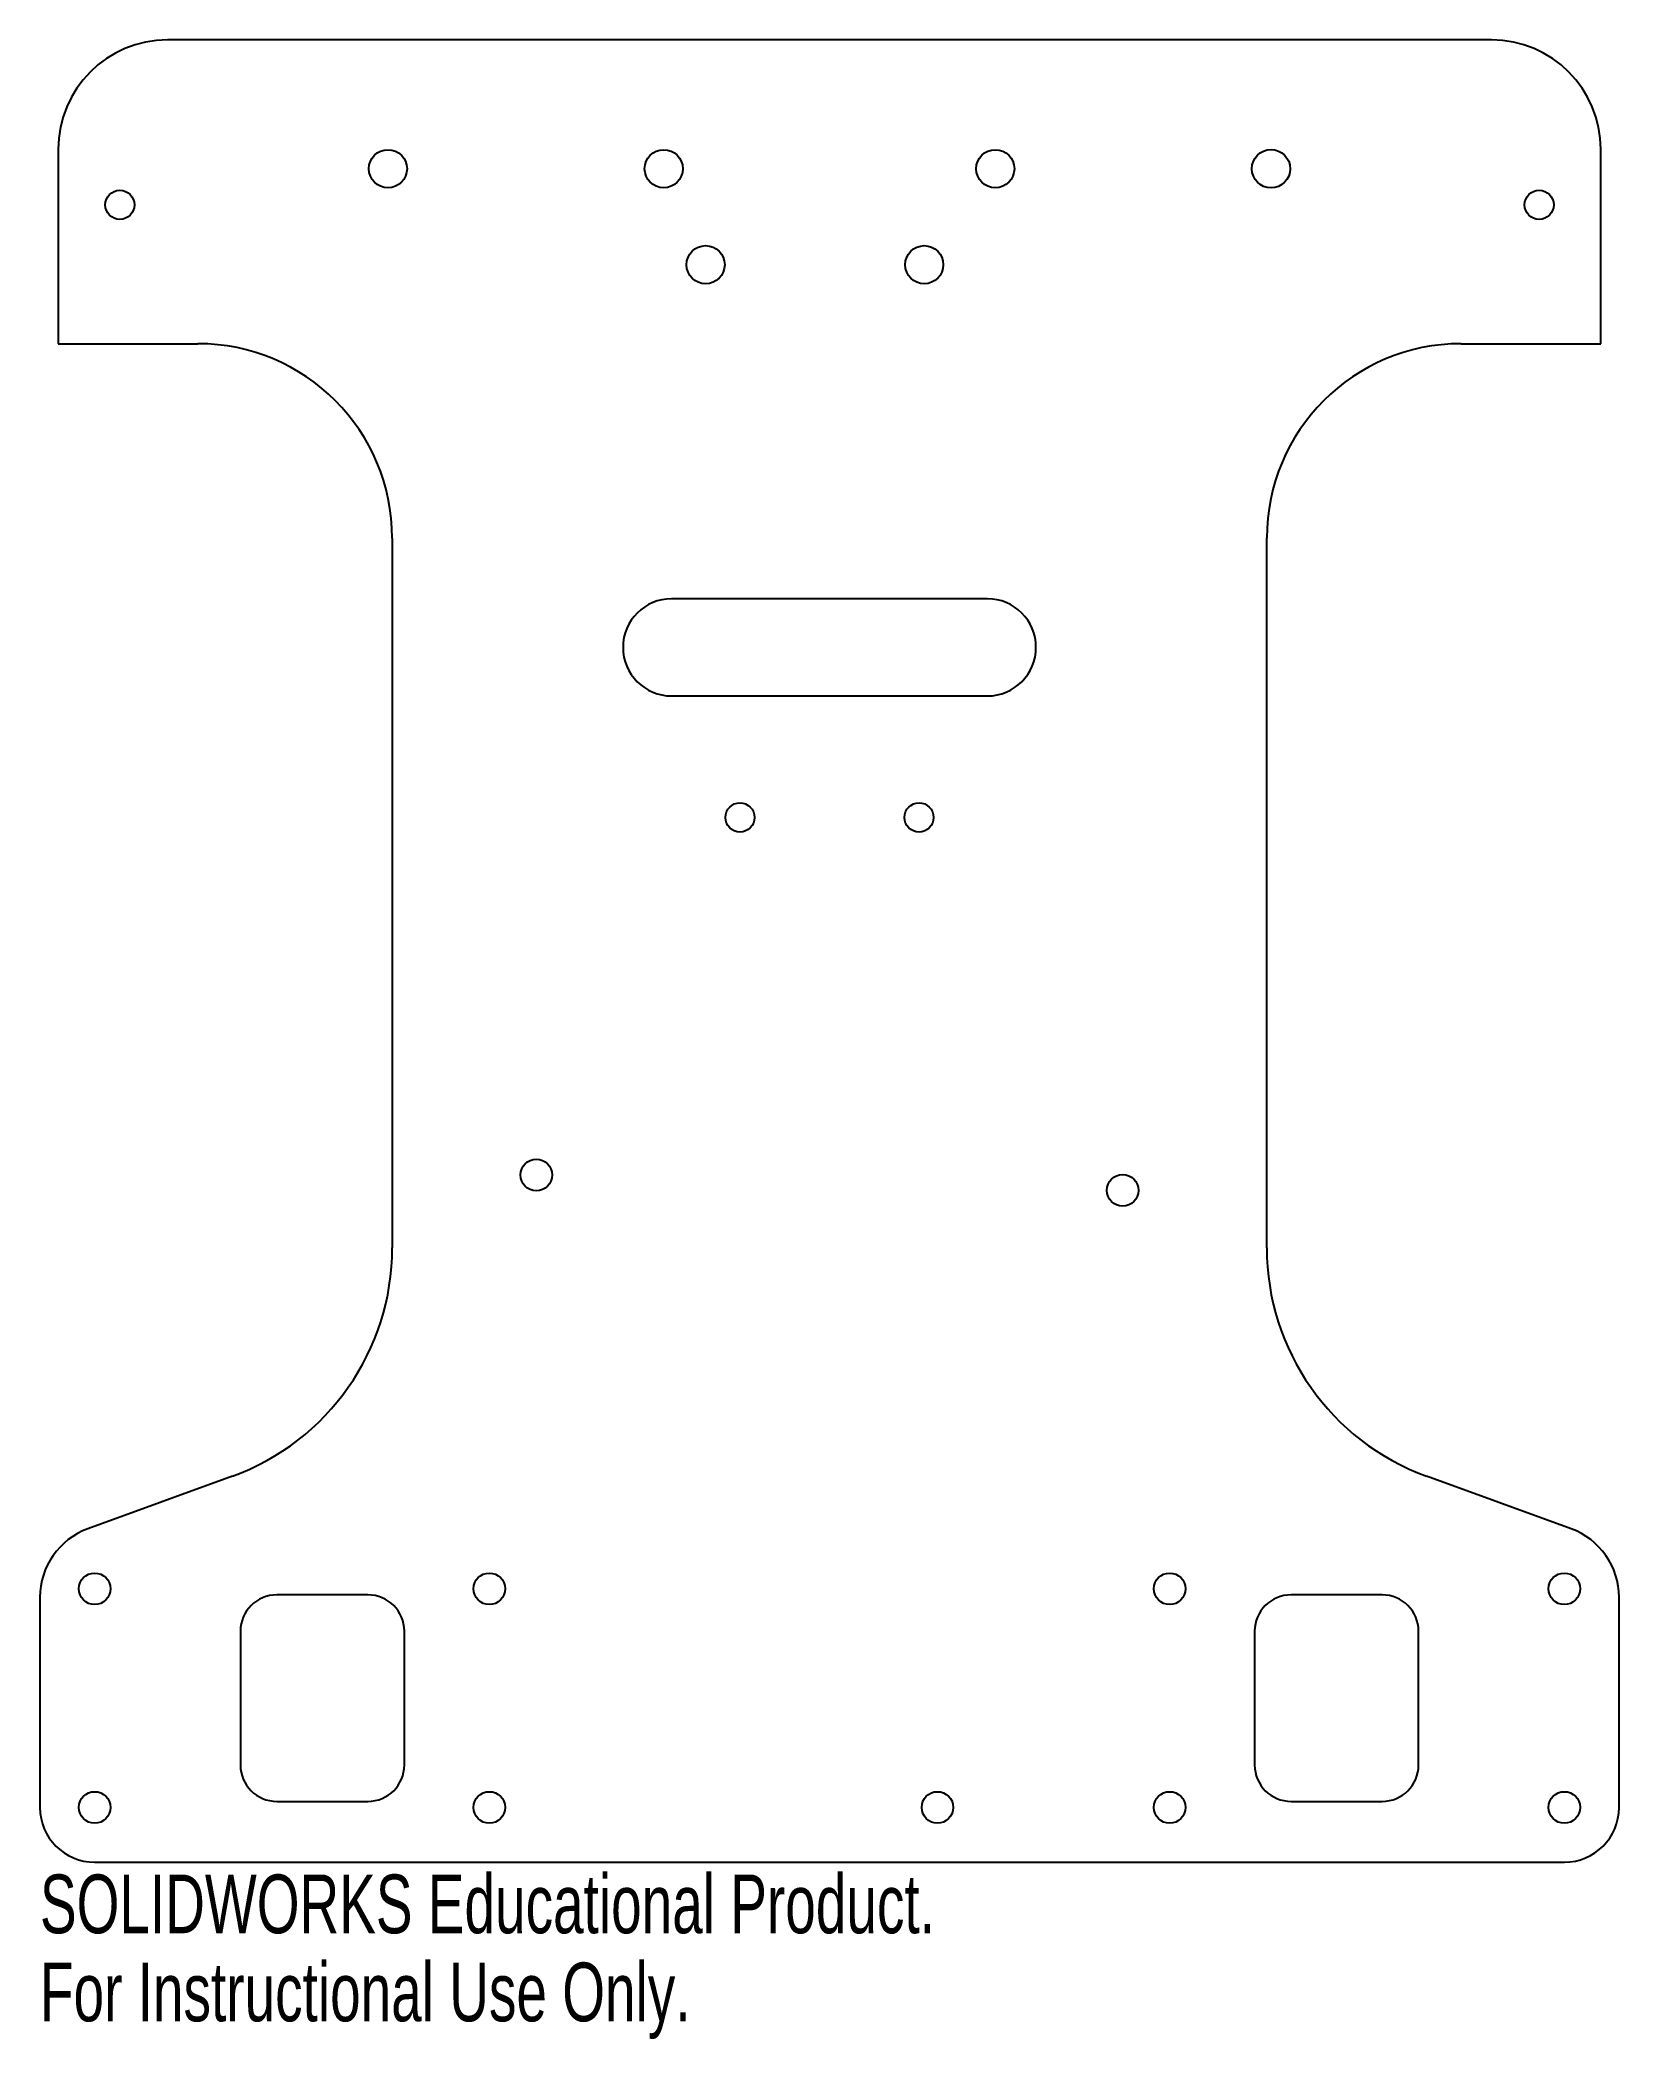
# Model space of a CAD drawing. Header units: millimetres. Extents: x -65 to 65, y -165 to 0.
import ezdxf

# ---------------------------------------------------------------- set-up
doc = ezdxf.new("R2010")
doc.units = ezdxf.units.MM
doc.styles.add('SLDTEXTSTYLE0', font='TXT', dxfattribs={"width": 0.7})

msp = doc.modelspace()

# ---------------------------------------------------------------- linework, layer by layer
at = {"color": 7, "linetype": 'Continuous', "lineweight": 25}
for p, q in [((54.5, 0), (-54.5, 0)), ((-63.5, -9), (-63.5, -25)), ((63.5, -25), (63.5, -9)), ((-63.5, -25), (-52, -25)), ((52, -25), (63.5, -25)), ((-36, -41), (-36, -99.44)), ((36, -99.44), (36, -41)), ((13, -46), (-13, -46)), ((-13, -54), (13, -54)), ((-49.16, -118.23), (-61.05, -122.56)), ((61.05, -122.56), (49.16, -118.23)), ((-65, -128.2), (-65, -145.5)), ((-38, -128), (-45.5, -128)), ((45.5, -128), (38, -128)), ((65, -145.5), (65, -128.2)), ((-48.5, -131), (-48.5, -142)), ((-35, -142), (-35, -131)), ((35, -131), (35, -142)), ((48.5, -142), (48.5, -131)), ((-45.5, -145), (-38, -145)), ((38, -145), (45.5, -145)), ((-60.5, -150), (60.5, -150))]:
    msp.add_line(p, q, dxfattribs=at)
for centre, radius in [((-36.35, -10.6), 1.57), ((-13.65, -10.6), 1.57), ((13.65, -10.6), 1.57), ((36.35, -10.6), 1.58), ((-58.42, -13.57), 1.2), ((58.42, -13.57), 1.2), ((-10.2, -18.5), 1.57), ((7.8, -18.5), 1.57), ((-7.37, -64), 1.2), ((7.37, -64), 1.2), ((-24.13, -93.43), 1.3), ((24.13, -94.7), 1.3), ((-60.5, -127.5), 1.3), ((-28, -127.5), 1.3), ((28, -127.5), 1.3), ((60.5, -127.5), 1.3), ((-60.5, -145.5), 1.3), ((-28, -145.5), 1.3), ((8.89, -145.5), 1.3), ((28, -145.5), 1.3), ((60.5, -145.5), 1.3)]:
    msp.add_circle(centre, radius, dxfattribs=at)
for centre, radius, start, end in [((-54.5, -9), 9, 90, 180), ((54.5, -9), 9, 0, 90), ((-52, -41), 16, 0, 90), ((52, -41), 16, 90, 180), ((-13, -50), 4, 90, 270), ((13, -50), 4, 270, 90), ((-56, -99.44), 20, 290, 0), ((56, -99.44), 20, 180, 250), ((-59, -128.2), 6, 110, 180), ((59, -128.2), 6, 0, 70), ((-45.5, -131), 3, 90, 180), ((-38, -131), 3, 0, 90), ((38, -131), 3, 90, 180), ((45.5, -131), 3, 0, 90), ((-45.5, -142), 3, 180, 270), ((-38, -142), 3, 270, 0), ((38, -142), 3, 180, 270), ((45.5, -142), 3, 270, 0), ((-60.5, -145.5), 4.5, 180, 270), ((60.5, -145.5), 4.5, 270, 0)]:
    msp.add_arc(centre, radius, start, end, dxfattribs=at)

# ---------------------------------------------------------------- texts
at = {"color": 7, "linetype": 'Continuous', "char_height": 4.8336, "attachment_point": 1, "style": 'SLDTEXTSTYLE0'}
for s, insert in [('SOLIDWORKS Educational Product.', (-65, -151.02)), ('For Instructional Use Only.', (-65, -158.27))]:
    msp.add_mtext(s, dxfattribs=dict(at, insert=insert))

doc.saveas('drawing.dxf')
